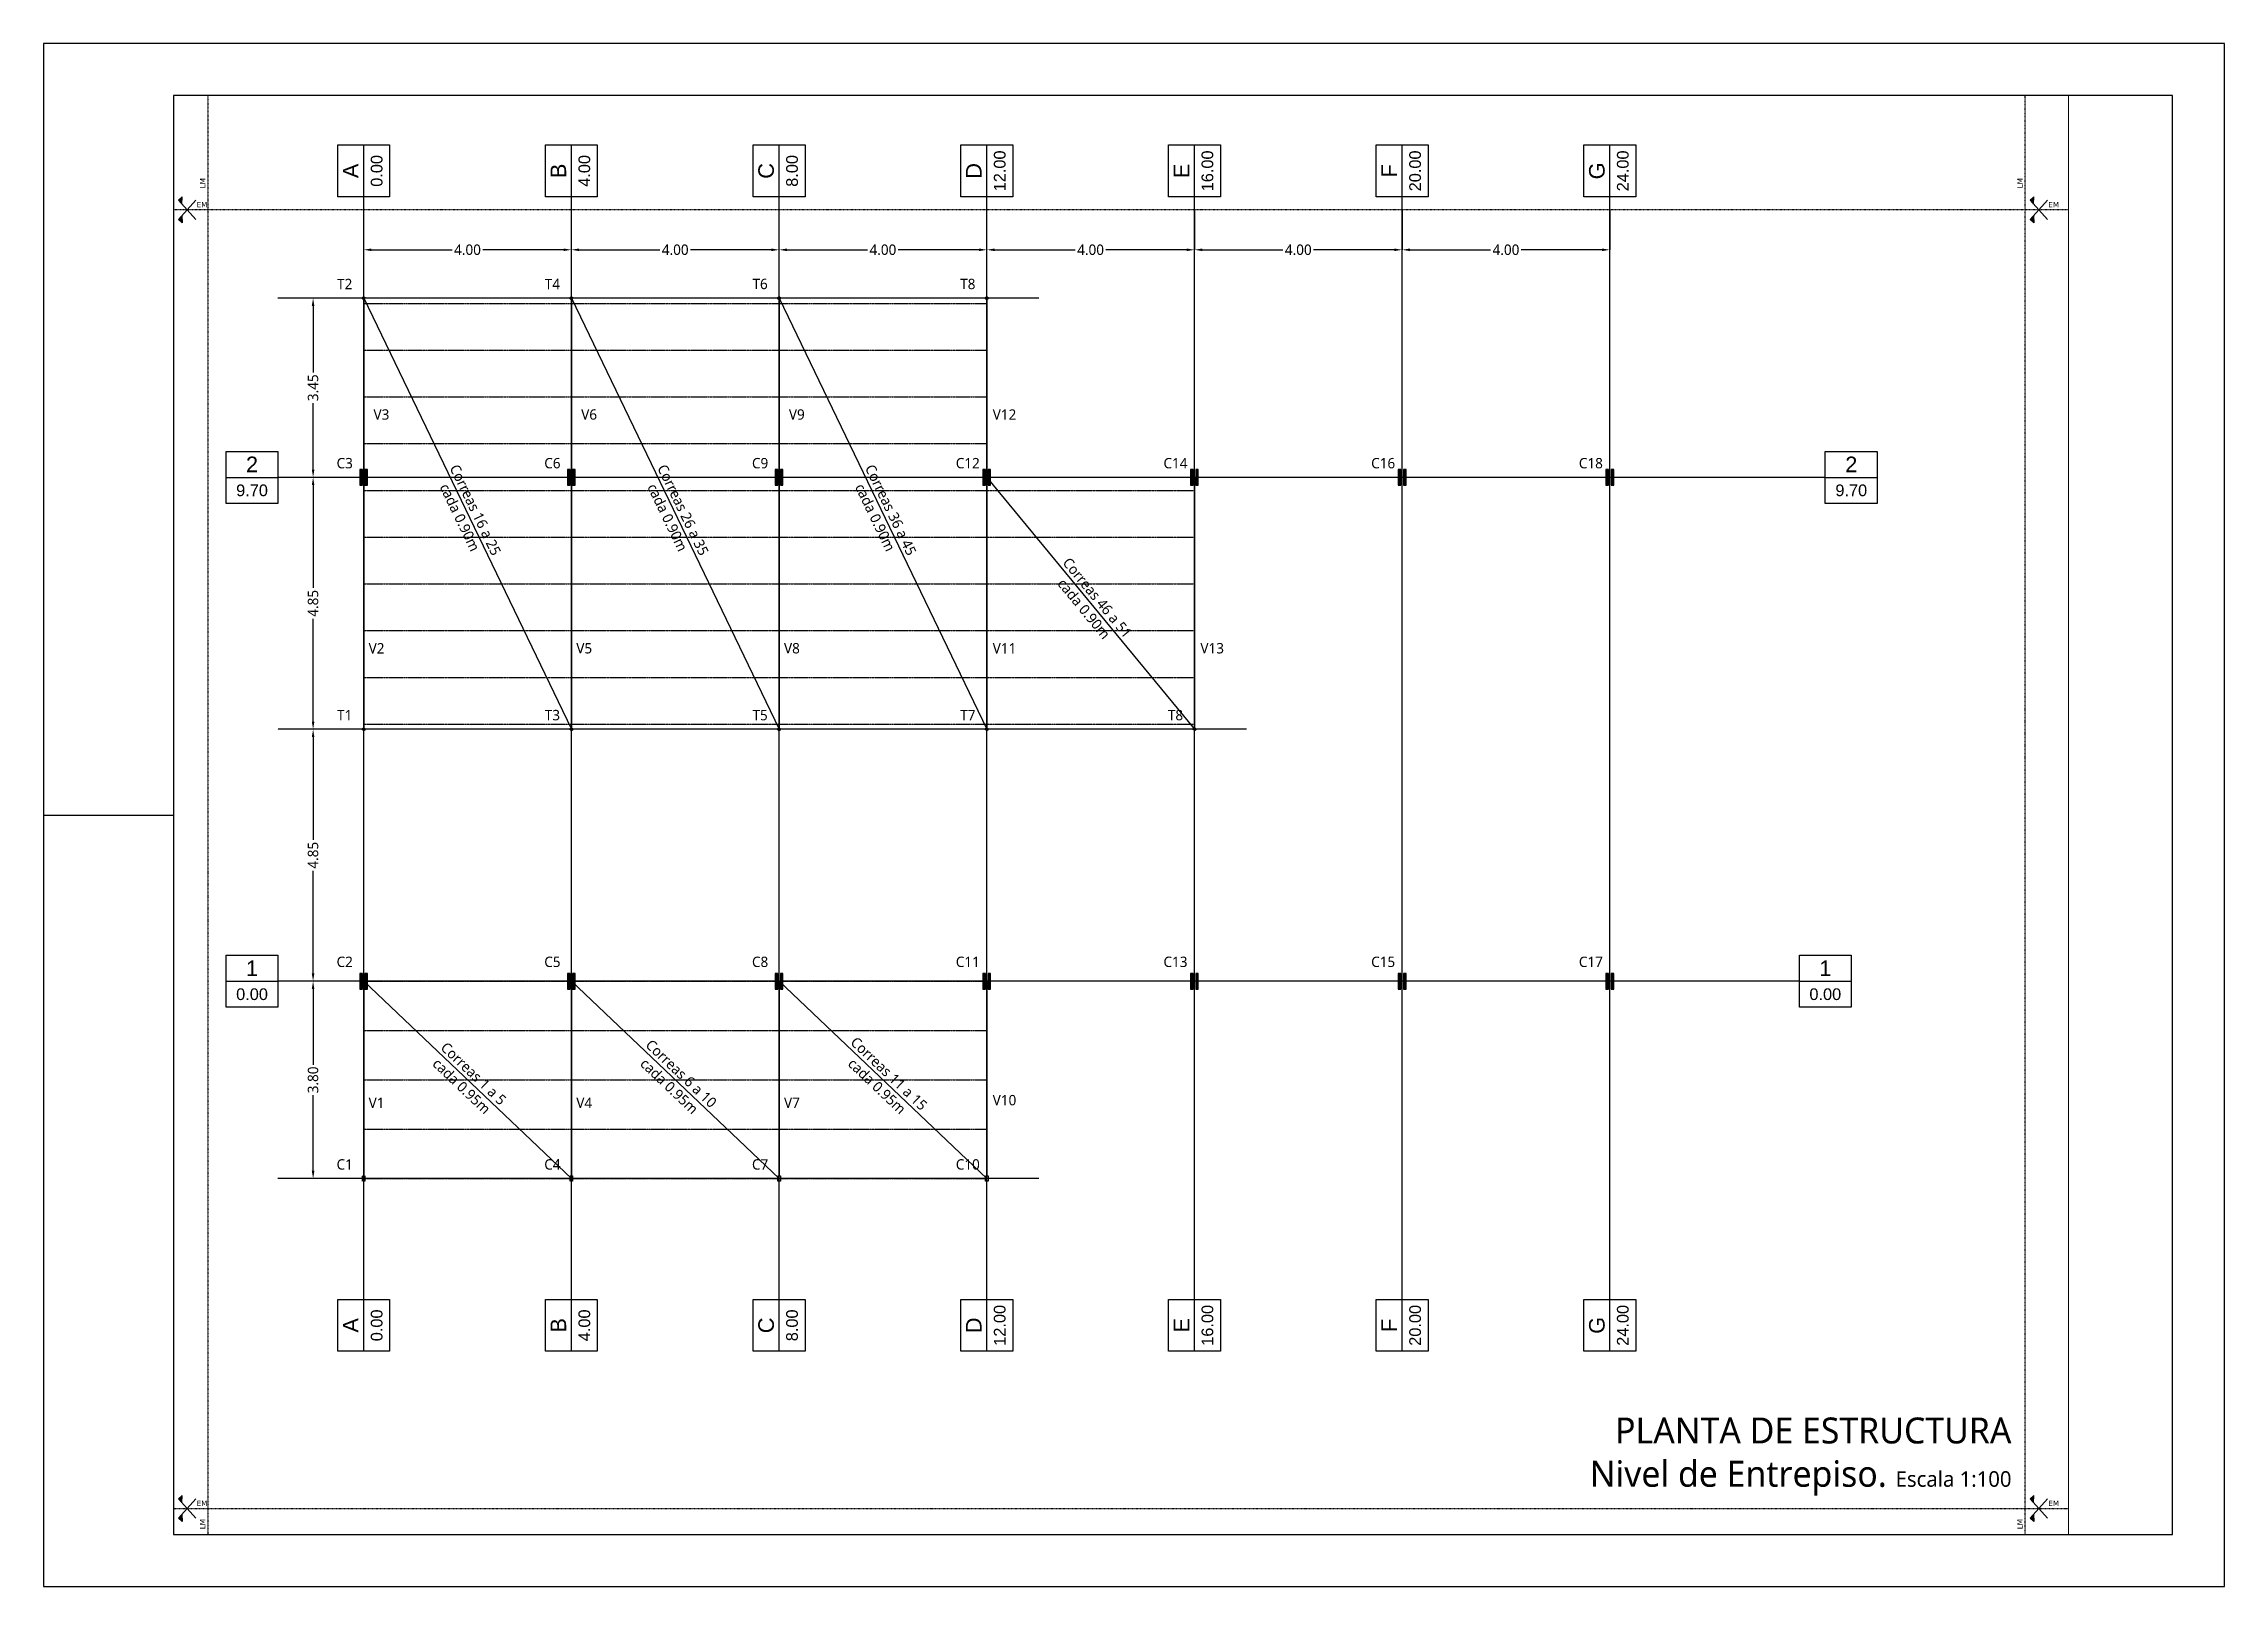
# Paper-space layout 'ES Entrepiso' of a CAD drawing. Header units: inches, sheet in millimetres. Extents: x 0 to 420, y 0 to 297.
# The model-space entities are those that its viewports show. They can reach past a viewport. Long polylines and large blocks are cut down to what shows.
import ezdxf

# ---------------------------------------------------------------- set-up
doc = ezdxf.new("R2010")
doc.units = ezdxf.units.IN
doc.header["$MEASUREMENT"] = 0
for name, pattern in [('CENTER2', [1.125, 0.75, -0.125, 0.125, -0.125]), ('CONTINUA', [0]), ('DASHDOT', [25.4, 12.7, -6.35, 0, -6.35]), ('DASHDOTX2', [2, 1, -0.5, 0, -0.5]), ('DASHED2', [0.375, 0.25, -0.125]), ('DIVIDEX2', [63.5, 25.4, -12.7, 0, -12.7, 0, -12.7])]:
    doc.linetypes.add(name, pattern=pattern)
doc.layers.get('Defpoints').update_dxf_attribs({"color": 140})
for name, color, linetype in [('AL-aberturas', 2, 'Continuous'), ('DIM-Cotas100', 2, 'Continuous'), ('DIM-Estructura', 2, 'Continuous'), ('EJES-Estructura', 3, 'CENTER2'), ('EJES-Terreno', 2, 'DIVIDEX2'), ('ES-Columna', 4, 'CONTINUA'), ('ES-Primaria', 3, 'CENTER2'), ('ES-Secundaria', 1, 'DASHED2'), ('HTC-Estructura', 250, 'CONTINUA'), ('TXT-Estructura', 4, 'DASHDOT')]:
    doc.layers.add(name, color=color, linetype=linetype)
doc.styles.add('2.0 RobotoLight', font='Roboto-Light.ttf', dxfattribs={"height": 0.2})
doc.styles.get("Standard").update_dxf_attribs({"font": 'arial.ttf'})
doc.dimstyles.new('Estructura', dxfattribs={"dimtxt": 0.2, "dimasz": 0.15, "dimexe": 0, "dimexo": 0, "dimgap": 0.04, "dimtad": 0, "dimrnd": 0.001, "dimzin": 0, "dimdsep": 46, "dimtxsty": '2.0 RobotoLight', "dimcen": 0.09, "dimclre": 8, "dimadec": 0, "dimazin": 0, "dimtfac": 1, "dimtix": 1, "dimtmove": 2, "dimatfit": 3, "dimfxl": 1, "dimtolj": 1, "dimtzin": 0, "dimarcsym": 0})

# ---------------------------------------------------------------- blocks, each defined once
blk = doc.blocks.new('columna')
at = {"layer": 'HTC-Estructura'}
h = blk.add_hatch(color=256, dxfattribs=at)
h.dxf.hatch_style = 1
h.paths.add_polyline_path([(0.1, 0), (0.15, 0), (0.15, 0.3), (0.1, 0.3)])
h.paths.add_polyline_path([(0, 0), (0.05, 0), (0.05, 0.3), (0, 0.3)])
for points in [[(0, 0), (0.05, 0), (0.05, 0.3), (0, 0.3)], [(0.1, 0), (0.15, 0), (0.15, 0.3), (0.1, 0.3)]]:
    blk.add_lwpolyline(points, close=True)
blk = doc.blocks.new('casilleros')
at = {"color": 4, "linetype": 'Continuous', "ltscale": 0.7}
blk.add_line((-0.5, 0), (0.5, 0), dxfattribs=at)
blk.add_lwpolyline([(0.5, -0.5), (-0.5, -0.5), (-0.5, 0.5), (0.5, 0.5)], close=True, dxfattribs=at)
blk = doc.blocks.new('eje')
h = blk.add_hatch(color=256)
h.dxf.hatch_style = 1
h.paths.add_polyline_path([(-277.836, -131.917), (-277.829, -132.058), (-277.762, -131.984)])
h = blk.add_hatch(color=256)
h.dxf.hatch_style = 1
h.paths.add_polyline_path([(-277.762, -132.353), (-277.829, -132.279), (-277.836, -132.42)])
at = {"linetype": 'CONTINUA'}
for points in [[(-277.829, -132.058), (-277.836, -131.917), (-277.762, -131.984), (-278.1, -132.353)], [(-277.829, -132.279), (-277.836, -132.42), (-277.762, -132.353), (-278.1, -131.984)]]:
    blk.add_lwpolyline(points, dxfattribs=at)
blk = doc.blocks.new('VentanaExtremos')
at = {"layer": 'AL-aberturas', "color": 8}
for p, q in [((-0.15, 8), (-0.15, 0)), ((0, 8), (0, 0)), ((-0.05, 7.8), (-0.05, 0.2))]:
    blk.add_line(p, q, dxfattribs=at)
at = {"layer": 'AL-aberturas', "lineweight": -3}
blk.add_line((-0.1, 7.8), (-0.1, 0.1), dxfattribs=at)
for points in [[(-0.15, 7.9), (-0.1, 7.9), (-0.1, 7.8), (0, 7.8), (0, 8), (-0.15, 8)], [(-0.1, 5.975), (-0.05, 5.975), (-0.05, 5.875), (-0.1, 5.875)], [(-0.1, 4.05), (-0.05, 4.05), (-0.05, 3.95), (-0.1, 3.95)], [(-0.1, 2.125), (-0.05, 2.125), (-0.05, 2.025), (-0.1, 2.025)]]:
    blk.add_lwpolyline(points, close=True, dxfattribs=at)
at = {"layer": 'AL-aberturas'}
blk.add_lwpolyline([(0, 0.2), (-0.1, 0.2), (-0.1, 0.1), (-0.15, 0.1), (-0.15, 0), (0, 0), (0, 0.2)], dxfattribs=at)
blk = doc.blocks.new('*D58')
at = {"layer": 'Defpoints', "color": 0, "lineweight": -3, "transparency": 16777216}
for p in [(3, -26.7), (2.026, -30.15), (3, -30.15)]:
    blk.add_point(p, dxfattribs=at)
at = {"layer": 'DIM-Estructura', "color": 8, "lineweight": -2, "transparency": 16777216}
for p, q in [((3, -26.7), (2.026, -26.7)), ((3, -30.15), (2.026, -30.15))]:
    blk.add_line(p, q, dxfattribs=at)
at = {"layer": 'DIM-Estructura', "color": 0, "lineweight": -2, "transparency": 16777216}
for p, q in [((2.026, -26.85), (2.026, -28.13)), ((2.026, -30), (2.026, -28.72))]:
    blk.add_line(p, q, dxfattribs=at)
at = {"layer": 'DIM-Estructura', "color": 0, "lineweight": -3, "transparency": 16777216}
for points in [[(2.001, -26.85), (2.051, -26.85), (2.026, -26.7)], [(2.001, -30), (2.051, -30), (2.026, -30.15)]]:
    blk.add_solid(points, dxfattribs=at)
at = {"layer": 'DIM-Estructura', "color": 0, "lineweight": -3, "transparency": 16777216, "insert": (2.026, -28.425), "char_height": 0.2, "attachment_point": 5, "rotation": 90, "style": '2.0 RobotoLight'}
blk.add_mtext('\\A1;3.45', dxfattribs=at)
blk = doc.blocks.new('*D59')
at = {"layer": 'Defpoints', "color": 0, "lineweight": -3, "transparency": 16777216}
for p in [(3, -30.15), (2.026, -35), (3, -35)]:
    blk.add_point(p, dxfattribs=at)
at = {"layer": 'DIM-Estructura', "color": 8, "lineweight": -2, "transparency": 16777216}
for p, q in [((3, -30.15), (2.026, -30.15)), ((3, -35), (2.026, -35))]:
    blk.add_line(p, q, dxfattribs=at)
at = {"layer": 'DIM-Estructura', "color": 0, "lineweight": -2, "transparency": 16777216}
for p, q in [((2.026, -30.3), (2.026, -32.278)), ((2.026, -34.85), (2.026, -32.872))]:
    blk.add_line(p, q, dxfattribs=at)
at = {"layer": 'DIM-Estructura', "color": 0, "lineweight": -3, "transparency": 16777216}
for points in [[(2.001, -30.3), (2.051, -30.3), (2.026, -30.15)], [(2.001, -34.85), (2.051, -34.85), (2.026, -35)]]:
    blk.add_solid(points, dxfattribs=at)
at = {"layer": 'DIM-Estructura', "color": 0, "lineweight": -3, "transparency": 16777216, "insert": (2.026, -32.575), "char_height": 0.2, "attachment_point": 5, "rotation": 90, "style": '2.0 RobotoLight'}
blk.add_mtext('\\A1;4.85', dxfattribs=at)
blk = doc.blocks.new('*D60')
at = {"layer": 'Defpoints', "color": 0, "lineweight": -3, "transparency": 16777216}
for p in [(3, -35), (2.026, -39.85), (3, -39.85)]:
    blk.add_point(p, dxfattribs=at)
at = {"layer": 'DIM-Estructura', "color": 8, "lineweight": -2, "transparency": 16777216}
for p, q in [((3, -35), (2.026, -35)), ((3, -39.85), (2.026, -39.85))]:
    blk.add_line(p, q, dxfattribs=at)
at = {"layer": 'DIM-Estructura', "color": 0, "lineweight": -2, "transparency": 16777216}
for p, q in [((2.026, -35.15), (2.026, -37.128)), ((2.026, -39.7), (2.026, -37.722))]:
    blk.add_line(p, q, dxfattribs=at)
at = {"layer": 'DIM-Estructura', "color": 0, "lineweight": -3, "transparency": 16777216}
for points in [[(2.001, -35.15), (2.051, -35.15), (2.026, -35)], [(2.001, -39.7), (2.051, -39.7), (2.026, -39.85)]]:
    blk.add_solid(points, dxfattribs=at)
at = {"layer": 'DIM-Estructura', "color": 0, "lineweight": -3, "transparency": 16777216, "insert": (2.026, -37.425), "char_height": 0.2, "attachment_point": 5, "rotation": 90, "style": '2.0 RobotoLight'}
blk.add_mtext('\\A1;4.85', dxfattribs=at)
blk = doc.blocks.new('*D61')
at = {"layer": 'Defpoints', "color": 0, "lineweight": -3, "transparency": 16777216}
for p in [(3, -39.85), (2.026, -43.65), (3, -43.65)]:
    blk.add_point(p, dxfattribs=at)
at = {"layer": 'DIM-Estructura', "color": 8, "lineweight": -2, "transparency": 16777216}
for p, q in [((3, -39.85), (2.026, -39.85)), ((3, -43.65), (2.026, -43.65))]:
    blk.add_line(p, q, dxfattribs=at)
at = {"layer": 'DIM-Estructura', "color": 0, "lineweight": -2, "transparency": 16777216}
for p, q in [((2.026, -40), (2.026, -41.458)), ((2.026, -43.5), (2.026, -42.042))]:
    blk.add_line(p, q, dxfattribs=at)
at = {"layer": 'DIM-Estructura', "color": 0, "lineweight": -3, "transparency": 16777216}
for points in [[(2.001, -40), (2.051, -40), (2.026, -39.85)], [(2.001, -43.5), (2.051, -43.5), (2.026, -43.65)]]:
    blk.add_solid(points, dxfattribs=at)
at = {"layer": 'DIM-Estructura', "color": 0, "lineweight": -3, "transparency": 16777216, "insert": (2.026, -41.75), "char_height": 0.2, "attachment_point": 5, "rotation": 90, "style": '2.0 RobotoLight'}
blk.add_mtext('\\A1;3.80', dxfattribs=at)
blk = doc.blocks.new('*D62')
at = {"layer": 'Defpoints', "color": 0, "lineweight": -3, "transparency": 16777216}
for p in [(7, -25.769), (3, -26.7), (7, -26.7)]:
    blk.add_point(p, dxfattribs=at)
at = {"layer": 'DIM-Estructura', "color": 8, "lineweight": -2, "transparency": 16777216}
for p, q in [((3, -26.7), (3, -25.769)), ((7, -26.7), (7, -25.769))]:
    blk.add_line(p, q, dxfattribs=at)
at = {"layer": 'DIM-Estructura', "color": 0, "lineweight": -2, "transparency": 16777216}
for p, q in [((3.15, -25.769), (4.705, -25.769)), ((6.85, -25.769), (5.295, -25.769))]:
    blk.add_line(p, q, dxfattribs=at)
at = {"layer": 'DIM-Estructura', "color": 0, "lineweight": -3, "transparency": 16777216}
for points in [[(3.15, -25.744), (3.15, -25.794), (3, -25.769)], [(6.85, -25.744), (6.85, -25.794), (7, -25.769)]]:
    blk.add_solid(points, dxfattribs=at)
at = {"layer": 'DIM-Estructura', "color": 0, "lineweight": -3, "transparency": 16777216, "insert": (5, -25.769), "char_height": 0.2, "attachment_point": 5, "style": '2.0 RobotoLight'}
blk.add_mtext('\\A1;4.00', dxfattribs=at)
blk = doc.blocks.new('*D63')
at = {"layer": 'Defpoints', "color": 0, "lineweight": -3, "transparency": 16777216}
for p in [(11, -25.769), (7, -26.7), (11, -26.7)]:
    blk.add_point(p, dxfattribs=at)
at = {"layer": 'DIM-Estructura', "color": 8, "lineweight": -2, "transparency": 16777216}
for p, q in [((7, -26.7), (7, -25.769)), ((11, -26.7), (11, -25.769))]:
    blk.add_line(p, q, dxfattribs=at)
at = {"layer": 'DIM-Estructura', "color": 0, "lineweight": -2, "transparency": 16777216}
for p, q in [((7.15, -25.769), (8.705, -25.769)), ((10.85, -25.769), (9.295, -25.769))]:
    blk.add_line(p, q, dxfattribs=at)
at = {"layer": 'DIM-Estructura', "color": 0, "lineweight": -3, "transparency": 16777216}
for points in [[(7.15, -25.744), (7.15, -25.794), (7, -25.769)], [(10.85, -25.744), (10.85, -25.794), (11, -25.769)]]:
    blk.add_solid(points, dxfattribs=at)
at = {"layer": 'DIM-Estructura', "color": 0, "lineweight": -3, "transparency": 16777216, "insert": (9, -25.769), "char_height": 0.2, "attachment_point": 5, "style": '2.0 RobotoLight'}
blk.add_mtext('\\A1;4.00', dxfattribs=at)
blk = doc.blocks.new('*D64')
at = {"layer": 'Defpoints', "color": 0, "lineweight": -3, "transparency": 16777216}
for p in [(15, -25.769), (11, -26.7), (15, -26.7)]:
    blk.add_point(p, dxfattribs=at)
at = {"layer": 'DIM-Estructura', "color": 8, "lineweight": -2, "transparency": 16777216}
for p, q in [((11, -26.7), (11, -25.769)), ((15, -26.7), (15, -25.769))]:
    blk.add_line(p, q, dxfattribs=at)
at = {"layer": 'DIM-Estructura', "color": 0, "lineweight": -2, "transparency": 16777216}
for p, q in [((11.15, -25.769), (12.705, -25.769)), ((14.85, -25.769), (13.295, -25.769))]:
    blk.add_line(p, q, dxfattribs=at)
at = {"layer": 'DIM-Estructura', "color": 0, "lineweight": -3, "transparency": 16777216}
for points in [[(11.15, -25.744), (11.15, -25.794), (11, -25.769)], [(14.85, -25.744), (14.85, -25.794), (15, -25.769)]]:
    blk.add_solid(points, dxfattribs=at)
at = {"layer": 'DIM-Estructura', "color": 0, "lineweight": -3, "transparency": 16777216, "insert": (13, -25.769), "char_height": 0.2, "attachment_point": 5, "style": '2.0 RobotoLight'}
blk.add_mtext('\\A1;4.00', dxfattribs=at)
blk = doc.blocks.new('*D65')
at = {"layer": 'Defpoints', "color": 0, "lineweight": -3, "transparency": 16777216}
for p in [(19, -25), (19, -25.769), (15, -26.7)]:
    blk.add_point(p, dxfattribs=at)
at = {"layer": 'DIM-Estructura', "color": 8, "lineweight": -2, "transparency": 16777216}
for p, q in [((19, -25), (19, -25.769)), ((15, -26.7), (15, -25.769))]:
    blk.add_line(p, q, dxfattribs=at)
at = {"layer": 'DIM-Estructura', "color": 0, "lineweight": -2, "transparency": 16777216}
for p, q in [((15.15, -25.769), (16.705, -25.769)), ((18.85, -25.769), (17.295, -25.769))]:
    blk.add_line(p, q, dxfattribs=at)
at = {"layer": 'DIM-Estructura', "color": 0, "lineweight": -3, "transparency": 16777216}
for points in [[(15.15, -25.744), (15.15, -25.794), (15, -25.769)], [(18.85, -25.744), (18.85, -25.794), (19, -25.769)]]:
    blk.add_solid(points, dxfattribs=at)
at = {"layer": 'DIM-Estructura', "color": 0, "lineweight": -3, "transparency": 16777216, "insert": (17, -25.769), "char_height": 0.2, "attachment_point": 5, "style": '2.0 RobotoLight'}
blk.add_mtext('\\A1;4.00', dxfattribs=at)
blk = doc.blocks.new('*D66')
at = {"layer": 'Defpoints', "color": 0, "lineweight": -3, "transparency": 16777216}
for p in [(19, -25), (23, -25), (23, -25.769)]:
    blk.add_point(p, dxfattribs=at)
at = {"layer": 'DIM-Estructura', "color": 8, "lineweight": -2, "transparency": 16777216}
for p, q in [((19, -25), (19, -25.769)), ((23, -25), (23, -25.769))]:
    blk.add_line(p, q, dxfattribs=at)
at = {"layer": 'DIM-Estructura', "color": 0, "lineweight": -2, "transparency": 16777216}
for p, q in [((19.15, -25.769), (20.705, -25.769)), ((22.85, -25.769), (21.295, -25.769))]:
    blk.add_line(p, q, dxfattribs=at)
at = {"layer": 'DIM-Estructura', "color": 0, "lineweight": -3, "transparency": 16777216}
for points in [[(19.15, -25.744), (19.15, -25.794), (19, -25.769)], [(22.85, -25.744), (22.85, -25.794), (23, -25.769)]]:
    blk.add_solid(points, dxfattribs=at)
at = {"layer": 'DIM-Estructura', "color": 0, "lineweight": -3, "transparency": 16777216, "insert": (21, -25.769), "char_height": 0.2, "attachment_point": 5, "style": '2.0 RobotoLight'}
blk.add_mtext('\\A1;4.00', dxfattribs=at)
blk = doc.blocks.new('*D67')
at = {"layer": 'Defpoints', "color": 0, "lineweight": -3, "transparency": 16777216}
for p in [(23, -25), (27, -25), (27, -25.769)]:
    blk.add_point(p, dxfattribs=at)
at = {"layer": 'DIM-Estructura', "color": 8, "lineweight": -2, "transparency": 16777216}
for p, q in [((23, -25), (23, -25.769)), ((27, -25), (27, -25.769))]:
    blk.add_line(p, q, dxfattribs=at)
at = {"layer": 'DIM-Estructura', "color": 0, "lineweight": -2, "transparency": 16777216}
for p, q in [((23.15, -25.769), (24.705, -25.769)), ((26.85, -25.769), (25.295, -25.769))]:
    blk.add_line(p, q, dxfattribs=at)
at = {"layer": 'DIM-Estructura', "color": 0, "lineweight": -3, "transparency": 16777216}
for points in [[(23.15, -25.744), (23.15, -25.794), (23, -25.769)], [(26.85, -25.744), (26.85, -25.794), (27, -25.769)]]:
    blk.add_solid(points, dxfattribs=at)
at = {"layer": 'DIM-Estructura', "color": 0, "lineweight": -3, "transparency": 16777216, "insert": (25, -25.769), "char_height": 0.2, "attachment_point": 5, "style": '2.0 RobotoLight'}
blk.add_mtext('\\A1;4.00', dxfattribs=at)

msp = doc.modelspace()

# ---------------------------------------------------------------- linework, layer by layer
at = {"layer": 'EJES-Estructura'}
for p, q in [((3, -45.975), (3, -24.75)), ((7, -45.975), (7, -24.75)), ((11, -45.975), (11, -24.75)), ((15, -45.975), (15, -24.75)), ((19, -45.975), (19, -24.75)), ((23, -45.975), (23, -24.75)), ((27, -45.975), (27, -24.75)), ((16, -26.7), (1.35, -26.7)), ((31.15, -30.15), (1.35, -30.15)), ((20, -35), (1.35, -35)), ((30.65, -39.85), (1.35, -39.85)), ((16, -43.65), (1.35, -43.65))]:
    msp.add_line(p, q, dxfattribs=at)
at = {"layer": 'EJES-Terreno', "linetype": 'DASHDOTX2'}
for p, q in [((0, -20), (0, -55)), ((35, -55), (35, -20)), ((40, -25), (-5, -25)), ((-5, -50), (40, -50))]:
    msp.add_line(p, q, dxfattribs=at)
at = {"layer": 'ES-Primaria', "lineweight": -3}
for p, q in [((3, -26.7), (3, -35)), ((7, -26.7), (7, -35)), ((11, -26.7), (11, -35)), ((15, -26.7), (15, -35)), ((19, -30.15), (19, -35)), ((3, -39.85), (3, -43.599)), ((7, -39.85), (7, -43.599)), ((11, -39.85), (11, -43.599)), ((15, -39.85), (15, -43.599))]:
    msp.add_line(p, q, dxfattribs=at)
for points in [[(2.975, -43.599), (3.025, -43.599), (3.025, -43.701), (2.975, -43.701)], [(6.975, -43.599), (7.025, -43.599), (7.025, -43.701), (6.975, -43.701)], [(10.975, -43.599), (11.025, -43.599), (11.025, -43.701), (10.975, -43.701)], [(14.975, -43.599), (15.025, -43.599), (15.025, -43.701), (14.975, -43.701)]]:
    msp.add_lwpolyline(points, close=True, dxfattribs=at)
for centre in [(3, -26.7), (7, -26.7), (11, -26.7), (15, -26.7), (3, -35), (7, -35), (11, -35), (15, -35), (19, -35)]:
    msp.add_circle(centre, 0.025, dxfattribs=at)
at = {"layer": 'ES-Secundaria', "color": 8, "linetype": 'Continuous', "lineweight": -3}
for p, q in [((3, -26.7), (7, -35)), ((7, -26.7), (11, -35)), ((11, -26.7), (15, -35)), ((15, -30.15), (19, -35)), ((3, -39.85), (7, -43.65)), ((7, -39.85), (11, -43.65)), ((11, -39.85), (15, -43.65))]:
    msp.add_line(p, q, dxfattribs=at)
at = {"layer": 'ES-Secundaria', "lineweight": -3}
for p, q in [((3, -26.8), (15, -26.8)), ((3, -27.7), (15, -27.7)), ((3, -28.6), (15, -28.6)), ((3, -29.5), (15, -29.5)), ((3, -30.4), (19, -30.4)), ((3, -31.3), (19, -31.3)), ((3, -32.2), (19, -32.2)), ((3, -33.1), (19, -33.1)), ((3, -34), (19, -34)), ((3, -34.9), (19, -34.9)), ((3, -39.85), (15, -39.85)), ((3, -40.8), (15, -40.8)), ((3, -41.75), (15, -41.75)), ((3, -42.7), (15, -42.7)), ((3, -43.65), (15, -43.65))]:
    msp.add_line(p, q, dxfattribs=at)

# ---------------------------------------------------------------- block references
at = {"lineweight": -3}
msp.add_blockref('VentanaExtremos', (2.55, -39), dxfattribs=at)
at = {"lineweight": -3, "xscale": -1}
msp.add_blockref('VentanaExtremos', (27.45, -39), dxfattribs=at)
at = {"layer": 'EJES-Terreno', "linetype": 'CONTINUA', "xscale": -1}
for p in [(-278.331, 107.168), (-278.331, 107.168), (-242.668, 107.168), (-278.331, 82.168), (-242.668, 82.168)]:
    msp.add_blockref('eje', p, dxfattribs=at)
at = {"layer": 'ES-Columna', "rotation": 180}
for p in [(3.075, -30), (7.075, -30), (11.075, -30), (15.075, -30), (19.075, -30), (23.075, -30), (27.075, -30), (3.075, -39.7), (7.075, -39.7), (11.075, -39.7), (15.075, -39.7), (19.075, -39.7), (23.075, -39.7), (27.075, -39.7)]:
    msp.add_blockref('columna', p, dxfattribs=at)
at = {"layer": 'TXT-Estructura'}
for p, rotation in [((3, -24.25), 89.99999999999999), ((7, -24.25), 89.99999999999999), ((11, -24.25), 89.99999999999999), ((15, -24.25), 89.99999999999999), ((19, -24.25), 90.00000000000365), ((23, -24.25), 89.99999999999999), ((27, -24.25), 89.99999999999999), ((3, -46.475), 89.99999999999999), ((7, -46.475), 89.99999999999999), ((11, -46.475), 89.99999999999999), ((15, -46.475), 89.99999999999999), ((19, -46.475), 90.00000000000365), ((23, -46.475), 89.99999999999999), ((27, -46.475), 89.99999999999999)]:
    msp.add_blockref('casilleros', p, dxfattribs=dict(at, rotation=rotation))
for p in [(0.85, -30.15), (31.65, -30.15), (0.85, -39.85), (31.15, -39.85)]:
    msp.add_blockref('casilleros', p, dxfattribs=at)

# ---------------------------------------------------------------- texts
at = {"layer": 'EJES-Terreno', "linetype": 'CONTINUA', "char_height": 0.1, "attachment_point": 8, "rotation": 90}
for insert in [(-0.05, -24.453), (34.95, -24.453), (-0.05, -50.269), (34.95, -50.269)]:
    msp.add_mtext_dynamic_manual_height_columns('\\pxql;{\\fVerdana|b0|i0|c0|p34;LM}', width=0.26214, gutter_width=12.5, heights=[0], dxfattribs=dict(at, insert=insert))
at = {"layer": 'EJES-Terreno', "linetype": 'CONTINUA', "char_height": 0.1, "attachment_point": 8}
for insert in [(-0.085, -24.95), (-0.085, -24.95), (35.578, -24.95), (-0.085, -49.95), (35.578, -49.95)]:
    msp.add_mtext_dynamic_manual_height_columns('\\pxql;{\\fVerdana|b0|i0|c0|p34;EM}', width=0.26214, gutter_width=12.5, heights=[0], dxfattribs=dict(at, insert=insert))
at = {"layer": 'ES-Primaria', "lineweight": -3, "char_height": 0.2, "attachment_point": 5, "style": '2.0 RobotoLight'}
for s, insert in [('T2', (2.635, -26.428)), ('T4', (6.635, -26.428)), ('T6', (10.635, -26.428)), ('T8', (14.635, -26.428)), ('V3', (3.342, -28.941)), ('V6', (7.342, -28.941)), ('V9', (11.342, -28.941)), ('V12', (15.342, -28.941)), ('C3', (2.635, -29.878)), ('C6', (6.635, -29.878)), ('C9', (10.635, -29.878)), ('C12', (14.635, -29.878)), ('C14', (18.635, -29.878)), ('C16', (22.635, -29.878)), ('C18', (26.635, -29.878)), ('V2', (3.248, -33.441)), ('V5', (7.248, -33.441)), ('V8', (11.248, -33.441)), ('V11', (15.342, -33.441)), ('V13', (19.342, -33.441)), ('T1', (2.635, -34.728)), ('T3', (6.635, -34.728)), ('T5', (10.635, -34.728)), ('T7', (14.635, -34.728)), ('T8', (18.635, -34.728)), ('C2', (2.635, -39.478)), ('C5', (6.635, -39.478)), ('C8', (10.635, -39.478)), ('C11', (14.635, -39.478)), ('C13', (18.635, -39.478)), ('C15', (22.635, -39.478)), ('C17', (26.635, -39.478)), ('V1', (3.248, -42.191)), ('V4', (7.248, -42.191)), ('V7', (11.248, -42.191)), ('V10', (15.342, -42.141)), ('C1', (2.635, -43.378)), ('C4', (6.635, -43.378)), ('C7', (10.635, -43.378)), ('C10', (14.635, -43.378))]:
    msp.add_mtext_dynamic_manual_height_columns(s, width=2.47492, gutter_width=1, heights=[0.612], dxfattribs=dict(at, insert=insert))
at = {"layer": 'ES-Secundaria', "lineweight": -3, "char_height": 0.2, "attachment_point": 5, "style": '2.0 RobotoLight'}
for s, insert, rotation in [('Correas 16 a 25\\Pcada 0.90m', (5, -30.85), 295.7307), ('Correas 26 a 35\\Pcada 0.90m', (9, -30.85), 295.7307), ('Correas 36 a 45\\Pcada 0.90m', (13, -30.85), 295.7307), ('Correas 46 a 51 cada 0.90m', (17, -32.575), 309.5138), ('Correas 1 a 5\\Pcada 0.95m', (5, -41.75), 316.4688), ('Correas 6 a 10\\Pcada 0.95m', (9, -41.75), 316.4688), ('Correas 11 a 15\\Pcada 0.95m', (13, -41.75), 316.4688)]:
    msp.add_mtext_dynamic_manual_height_columns(s, width=2.47492, gutter_width=1, heights=[0.612], dxfattribs=dict(at, insert=insert, rotation=rotation))
at = {"layer": 'TXT-Estructura', "ltscale": 0.7, "attachment_point": 1, "rotation": 90}
for s, insert, char_height in [('\\pxqc;12.00', (15.137, -24.75), 0.225), ('\\pxqc;16.00', (19.137, -24.75), 0.225), ('\\pxqc;20.00', (23.137, -24.75), 0.225), ('\\pxqc;24.00', (27.137, -24.75), 0.225), ('\\pxqc;A', (2.6, -24.75), 0.3), ('\\pxqc;0.00', (3.137, -24.75), 0.225), ('\\pxqc;B', (6.6, -24.75), 0.3), ('\\pxqc;4.00', (7.137, -24.75), 0.225), ('\\pxqc;C', (10.6, -24.75), 0.3), ('\\pxqc;8.00', (11.137, -24.75), 0.225), ('\\pxqc;D', (14.6, -24.75), 0.3), ('\\pxqc;E', (18.6, -24.75), 0.3), ('\\pxqc;F', (22.6, -24.75), 0.3), ('\\pxqc;G', (26.6, -24.75), 0.3), ('\\pxqc;0.00', (3.137, -46.975), 0.225), ('\\pxqc;4.00', (7.137, -46.975), 0.225), ('\\pxqc;8.00', (11.137, -46.975), 0.225), ('\\pxqc;12.00', (15.137, -46.975), 0.225), ('\\pxqc;16.00', (19.137, -46.975), 0.225), ('\\pxqc;20.00', (23.137, -46.975), 0.225), ('\\pxqc;24.00', (27.137, -46.975), 0.225), ('\\pxqc;A', (2.6, -46.975), 0.3), ('\\pxqc;B', (6.6, -46.975), 0.3), ('\\pxqc;C', (10.6, -46.975), 0.3), ('\\pxqc;D', (14.6, -46.975), 0.3), ('\\pxqc;E', (18.6, -46.975), 0.3), ('\\pxqc;F', (22.6, -46.975), 0.3), ('\\pxqc;G', (26.6, -46.975), 0.3)]:
    msp.add_mtext_dynamic_manual_height_columns(s, width=1, gutter_width=12.5, heights=[0], dxfattribs=dict(at, insert=insert, char_height=char_height))
at = {"layer": 'TXT-Estructura', "ltscale": 0.7, "attachment_point": 1}
for s, insert, char_height in [('\\pxqc;2', (0.35, -29.75), 0.3), ('\\pxqc;2', (31.15, -29.75), 0.3), ('\\pxqc;9.70', (0.35, -30.287), 0.225), ('\\pxqc;9.70', (31.15, -30.287), 0.225), ('\\pxqc;1', (0.35, -39.45), 0.3), ('\\pxqc;1', (30.65, -39.45), 0.3), ('\\pxqc;0.00', (0.35, -39.987), 0.225), ('\\pxqc;0.00', (30.65, -39.987), 0.225)]:
    msp.add_mtext_dynamic_manual_height_columns(s, width=1, gutter_width=12.5, heights=[0], dxfattribs=dict(at, insert=insert, char_height=char_height))

# ---------------------------------------------------------------- dimensions: what is measured, and where the dimension line sits
at = {"layer": 'DIM-Estructura', "lineweight": -3}
for base, p1, p2, picture, middle in [((19, -25.769), (15, -26.7), (19, -25), '*D65', (17, -25.769)), ((23, -25.769), (19, -25), (23, -25), '*D66', (21, -25.769)), ((27, -25.769), (23, -25), (27, -25), '*D67', (25, -25.769)), ((7, -25.769), (3, -26.7), (7, -26.7), '*D62', (5, -25.769)), ((11, -25.769), (7, -26.7), (11, -26.7), '*D63', (9, -25.769)), ((15, -25.769), (11, -26.7), (15, -26.7), '*D64', (13, -25.769))]:
    dim = msp.add_linear_dim(base=base, p1=p1, p2=p2, dimstyle='Estructura', dxfattribs=at)
    dim.commit()
    dim.dimension.update_dxf_attribs({"geometry": picture, "text_midpoint": middle})
for base, p1, p2, picture, middle in [((2.026, -30.15), (3, -26.7), (3, -30.15), '*D58', (2.026, -28.425)), ((2.026, -35), (3, -30.15), (3, -35), '*D59', (2.026, -32.575)), ((2.026, -39.85), (3, -35), (3, -39.85), '*D60', (2.026, -37.425)), ((2.026, -43.65), (3, -39.85), (3, -43.65), '*D61', (2.026, -41.75))]:
    dim = msp.add_linear_dim(base=base, p1=p1, p2=p2, angle=90, dimstyle='Estructura', dxfattribs=at)
    dim.commit()
    dim.dimension.update_dxf_attribs({"geometry": picture, "text_midpoint": middle})

psp = doc.layouts.new('ES Entrepiso')

# ---------------------------------------------------------------- linework, layer by layer
at = {"lineweight": -3}
psp.add_lwpolyline([(0, 0), (420, 0), (420, 297), (0, 297)], close=True, dxfattribs=at)
psp.add_lwpolyline([(25, 10), (410, 10), (410, 287), (25, 287)], close=True)
at = {"layer": 'DIM-Cotas100', "color": 9, "lineweight": -3}
psp.add_line((0, 148.5), (25, 148.5), dxfattribs=at)

# ---------------------------------------------------------------- texts
at = {"layer": 'DIM-Cotas100', "lineweight": -3, "insert": (379, 25), "char_height": 5, "width": 365, "attachment_point": 6}
psp.add_mtext('{\\fRoboto|b0|i0|c0|p2;PLANTA DE ESTRUCTURA\\PNivel de Entrepiso. \\H0.6x;Escala 1:100}', dxfattribs=at)

# ---------------------------------------------------------------- viewports
at = {"layer": 'Defpoints', "view_target_point": (41.619, 15)}
vp = psp.add_viewport(center=(207.5, 148.5), size=(365, 277), view_center_point=(-24.033, -51.65), view_height=27.7, dxfattribs=at)
vp.frozen_layers = ['AL-aberturas', 'Defpoints', 'DIM-Cotas100']

doc.saveas('drawing.dxf')
